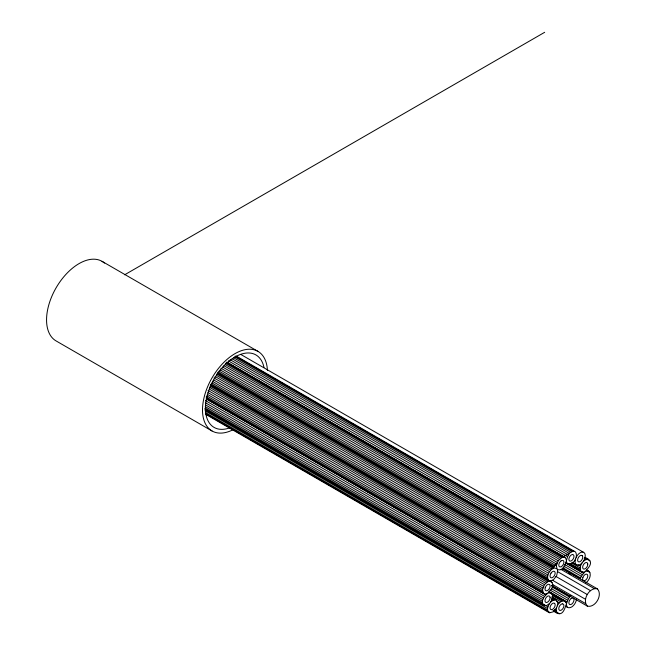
<?xml version="1.0" encoding="UTF-8"?>
<svg xmlns="http://www.w3.org/2000/svg" width="646" height="646" viewBox="0 0 646 646"><rect width="100%" height="100%" fill="white"/><g stroke="black" fill="none" stroke-linecap="round" stroke-linejoin="round"><path stroke-width="0.97" d="M597.372 588.845C589.362 586.915 581.707 600.174 587.384 606.15C595.402 608.08 603.049 594.821 597.372 588.845L562.44 568.674M543.52 593.448L542.511 589.685L544.457 584.662L548.22 581.327L553.267 579.979L556.642 575.78L557.651 570.854L556.295 565.807L558.241 560.785L562.004 557.45L572.098 551.627L574.528 551.385M543.52 605.1C537.012 595.41 560.906 589.257 549.851 580.617M548.567 580.439C544.505 573.309 554.381 567.616 557.304 562.416L220.9 368.196M548.567 612.271C543.98 605.593 556.182 599.964 551.595 593.278M564.442 600.699C558.903 600.4 554.284 608.411 557.304 613.054M557.304 569.57C566.833 571.96 565.08 558.241 569.489 553.533L232.213 358.805M557.304 605.9C559.105 601.757 555.463 598.81 551.805 597.663M553 610.567C566.179 621.549 564.459 600.909 570.765 595.878M568.335 564.289C573.866 564.58 578.493 556.577 575.473 551.926L236.379 356.156M581.182 571.702C578.154 567.059 582.781 559.048 588.312 559.347M584.824 557.328C599.173 563.037 582.054 571.629 580.342 578.751L561.996 568.157M576.474 599.173C576.079 603.978 570.483 610.866 565.646 606.223M556.642 607.611L553.267 611.81L549.504 612.82L206.05 414.522M550.658 602.064L553.267 600.158L555.705 599.916M549.504 603.493L546.896 605.399L544.457 605.641L205.371 409.871M585.882 582.886C589.838 580.14 593.012 571.847 586.568 569.99M124.63 274.808L544.667 32.3M556.642 568.625L554.551 567.979L551.942 569.094L216.41 375.374M585.882 571.234L588.312 570.999M565.646 562.739L582.119 572.243L584.549 572.001M548.22 592.98L550.658 592.737M546.896 593.747L544.457 593.989L206.244 398.719M564.442 557.207L563.288 557.11L226.883 362.89M102.02 261.331L257.964 351.376M240.748 354.412L584.21 552.71A7.195 4.159 -60 0 1 583.273 561.487M235.233 356.051L573.382 551.28M584.541 557.724L589.919 560.833M234.821 356.899L572.098 551.627M584.137 558.572L585.882 559.581M233.489 357.666L570.765 552.395M230.186 359.733L568.335 554.962M228.369 360.856L567.398 556.594M226.835 362.067L564.984 557.296M577.895 564.749L580.512 566.259M227.166 362.487L565.379 557.756L566.389 559.985M572.235 562.27L577.072 565.064A7.195 4.159 -60 0 0 582.119 562.924M587.295 570.967L589.919 572.485M225.607 363.23L562.004 557.45M571.435 562.892L580.173 567.939M225.147 364.505L560.68 558.217M569.683 563.417L580.173 569.473M569.861 564.063L580.342 570.119M568.286 563.692L580.512 570.757M581.521 571.339L583.273 572.348M223.863 365.644L559.396 559.355M565.791 563.054L583.273 573.139M222.717 367.073L558.241 560.785M564.644 564.483L582.119 574.577M563.708 566.114L581.182 576.2M220.238 369.908L556.642 564.128M563.037 567.826L580.512 577.912M219.018 371.087L556.295 565.807M568.811 573.034L570.563 574.044M561.019 569.401L594.207 588.563M218.146 372.112L554.551 566.332M217.613 372.887L554.018 567.115M217.274 373.259L553.679 567.479M216.862 374.107L553.267 568.327M557.361 571.508L590.549 590.67M215.126 376.513L550.658 570.232M213.979 377.942L549.504 571.662M555.94 576.458L587.384 594.611M213.915 380.074L548.567 573.285M212.373 381.285L547.905 574.997M212.033 382.965L547.558 576.676M552.362 580.165L585.551 599.327M211.153 383.99L547.558 578.21M210.628 384.774L547.905 579.494M210.418 385.21L549.504 580.98M549.641 581.061L552.257 582.571M210.071 386.098L548.22 581.327M552.362 584.388L585.551 603.55M209.619 387.366L546.896 582.094M551.571 585.478L587.384 606.15M551.781 585.857L570.127 596.444M209.207 389.013L545.612 583.233M552.007 586.923L569.489 597.017M208.06 390.442L544.457 584.662M551.732 588.861L568.335 598.446M207.996 392.574L543.52 586.293M549.924 589.984L567.398 600.077M207.326 394.286L542.858 588.005M549.253 591.696L566.728 601.789M548.906 591.728L565.379 601.24L566.389 603.469M549.641 592.713L566.041 602.185M552.16 594.716L562.65 600.764M206.986 395.966L542.511 589.685M552.395 595.386L562.004 600.933M206.106 396.999L542.511 591.219M551.942 596.662L560.68 601.701M206.454 398.283L542.858 592.503M551.926 598.301L554.68 599.892M206.591 399.147L545.612 594.885M556.771 601.329L559.396 602.839M551.523 599.149L553.267 600.158M205.436 400.585L544.457 596.315M205.371 402.716L543.52 597.946M205.581 404.929L542.858 599.658M205.234 406.609L542.511 601.337M205.234 408.143L542.511 602.871M554.551 609.816L556.295 610.825M544.408 604.817L547.905 606.828M204.709 408.926L542.858 604.155M542.987 604.228L544.74 605.237M554.018 610.599L556.642 612.109M557.643 612.691L559.396 613.7M205.04 410.759L547.558 608.516M205.912 412.802L547.558 610.05M205.38 413.577L547.905 611.326M548.034 611.407L549.778 612.416M212.017 430.955L56.073 340.918A45.947 26.526 -60 0 1 57.397 285.653A45.947 26.526 -60 0 1 104.442 263.067M567.398 563.74L566.389 561.519M567.398 607.232L566.389 605.003M232.455 430.034A45.947 26.526 -60 0 1 202.521 408.603A45.947 26.526 -60 0 1 234.716 353.806A45.947 26.526 -60 0 1 267.436 370.481M229.847 427.781A41.845 24.16 -60 0 1 205.444 406.568A41.845 24.16 -60 0 1 232.697 358.425A41.845 24.16 -60 0 1 263.972 367.517M576.135 564.523A7.195 4.159 -60 0 1 575.473 559.081M576.135 557.369A7.195 4.159 -60 0 1 583.273 552.168M545.208 587.771L545.038 588.611A3.601 2.075 -60 0 0 546.896 590.751A3.601 2.075 -60 0 0 549.908 587.303L550.077 586.463A3.601 2.075 -60 0 0 548.22 584.315A3.601 2.075 -60 0 0 545.208 587.771M582.87 577.677L582.692 578.517A3.601 2.075 -60 0 0 584.557 580.665A3.601 2.075 -60 0 0 587.569 577.217L587.739 576.369A3.601 2.075 -60 0 0 585.874 574.229A3.601 2.075 -60 0 0 582.87 577.677M551.054 573.099L550.586 573.906A3.601 2.075 -60 0 0 550.804 577.653A3.601 2.075 -60 0 0 554.155 575.966L554.623 575.158A3.601 2.075 -60 0 0 554.405 571.419A3.601 2.075 -60 0 0 551.054 573.099M561.011 560.938L560.365 561.511A3.601 2.075 -60 0 0 558.887 565.839A3.601 2.075 -60 0 0 561.673 566.38L562.319 565.815A3.601 2.075 -60 0 0 563.797 561.479A3.601 2.075 -60 0 0 561.011 560.938M571.104 598.6L570.458 599.165A3.601 2.075 -60 0 0 568.973 603.501A3.601 2.075 -60 0 0 571.767 604.042L572.404 603.477A3.601 2.075 -60 0 0 573.89 599.141A3.601 2.075 -60 0 0 571.104 598.6M572.404 554.559L571.767 554.728A3.601 2.075 -60 0 0 568.973 558.491A3.601 2.075 -60 0 0 570.458 561.116L571.104 560.938A3.601 2.075 -60 0 0 573.89 557.175A3.601 2.075 -60 0 0 572.404 554.559M562.319 603.873L561.673 604.042A3.601 2.075 -60 0 0 558.887 607.805A3.601 2.075 -60 0 0 560.365 610.422L561.011 610.252A3.601 2.075 -60 0 0 563.797 606.489A3.601 2.075 -60 0 0 562.319 603.873M582.191 555.665L581.723 555.39A3.601 2.075 -60 0 0 578.372 557.579A3.601 2.075 -60 0 0 578.154 561.568L578.622 561.842A3.601 2.075 -60 0 0 581.973 559.654A3.601 2.075 -60 0 0 582.191 555.665M554.623 603.412L554.155 603.138A3.601 2.075 -60 0 0 550.804 605.326A3.601 2.075 -60 0 0 550.586 609.323L551.054 609.59A3.601 2.075 -60 0 0 554.405 607.402A3.601 2.075 -60 0 0 554.623 603.412M587.739 563.958L587.569 563.312A3.601 2.075 -60 0 0 584.557 563.336A3.601 2.075 -60 0 0 582.692 567.632L582.87 568.278A3.601 2.075 -60 0 0 585.874 568.254A3.601 2.075 -60 0 0 587.739 563.958M550.077 597.348L549.908 596.71A3.601 2.075 -60 0 0 546.896 596.734A3.601 2.075 -60 0 0 545.038 601.03L545.208 601.668A3.601 2.075 -60 0 0 548.22 601.644A3.601 2.075 -60 0 0 550.077 597.348"/></g></svg>
